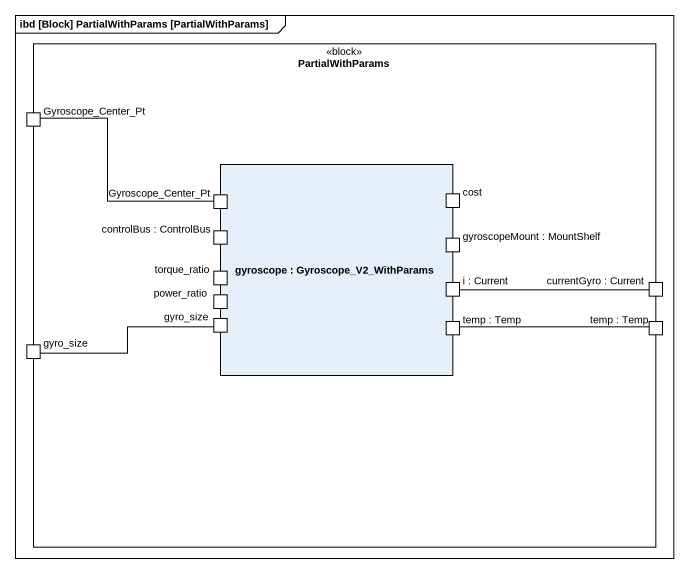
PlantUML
@startuml
mainframe ibd [Block] PartialWithParams [PartialWithParams]
rectangle PartialWithParams <<block>> {
  port Gyroscope_Center_Pt
  rectangle "gyroscope : Gyroscope_V2_WithParams" as gyroscope {
    port "Gyroscope_Center_Pt" as Gyroscope_Center_Pt_2
    port cost
    port torque_ratio
    port "controlBus : ControlBus" as controlBus_ControlBus
    port "gyroscopeMount : MountShelf" as gyroscopeMount_MountShelf
    port power_ratio
    port "i : Current" as i_Current
    port "gyro_size" as gyro_size_2
    port "temp : Temp" as temp_Temp
  }
  port "currentGyro : Current" as currentGyro_Current
  port gyro_size
  port "temp : Temp" as temp_Temp_2
}
Gyroscope_Center_Pt -right- Gyroscope_Center_Pt_2
currentGyro_Current -left- i_Current
gyro_size -right- gyro_size_2
temp_Temp_2 -left- temp_Temp
@enduml
